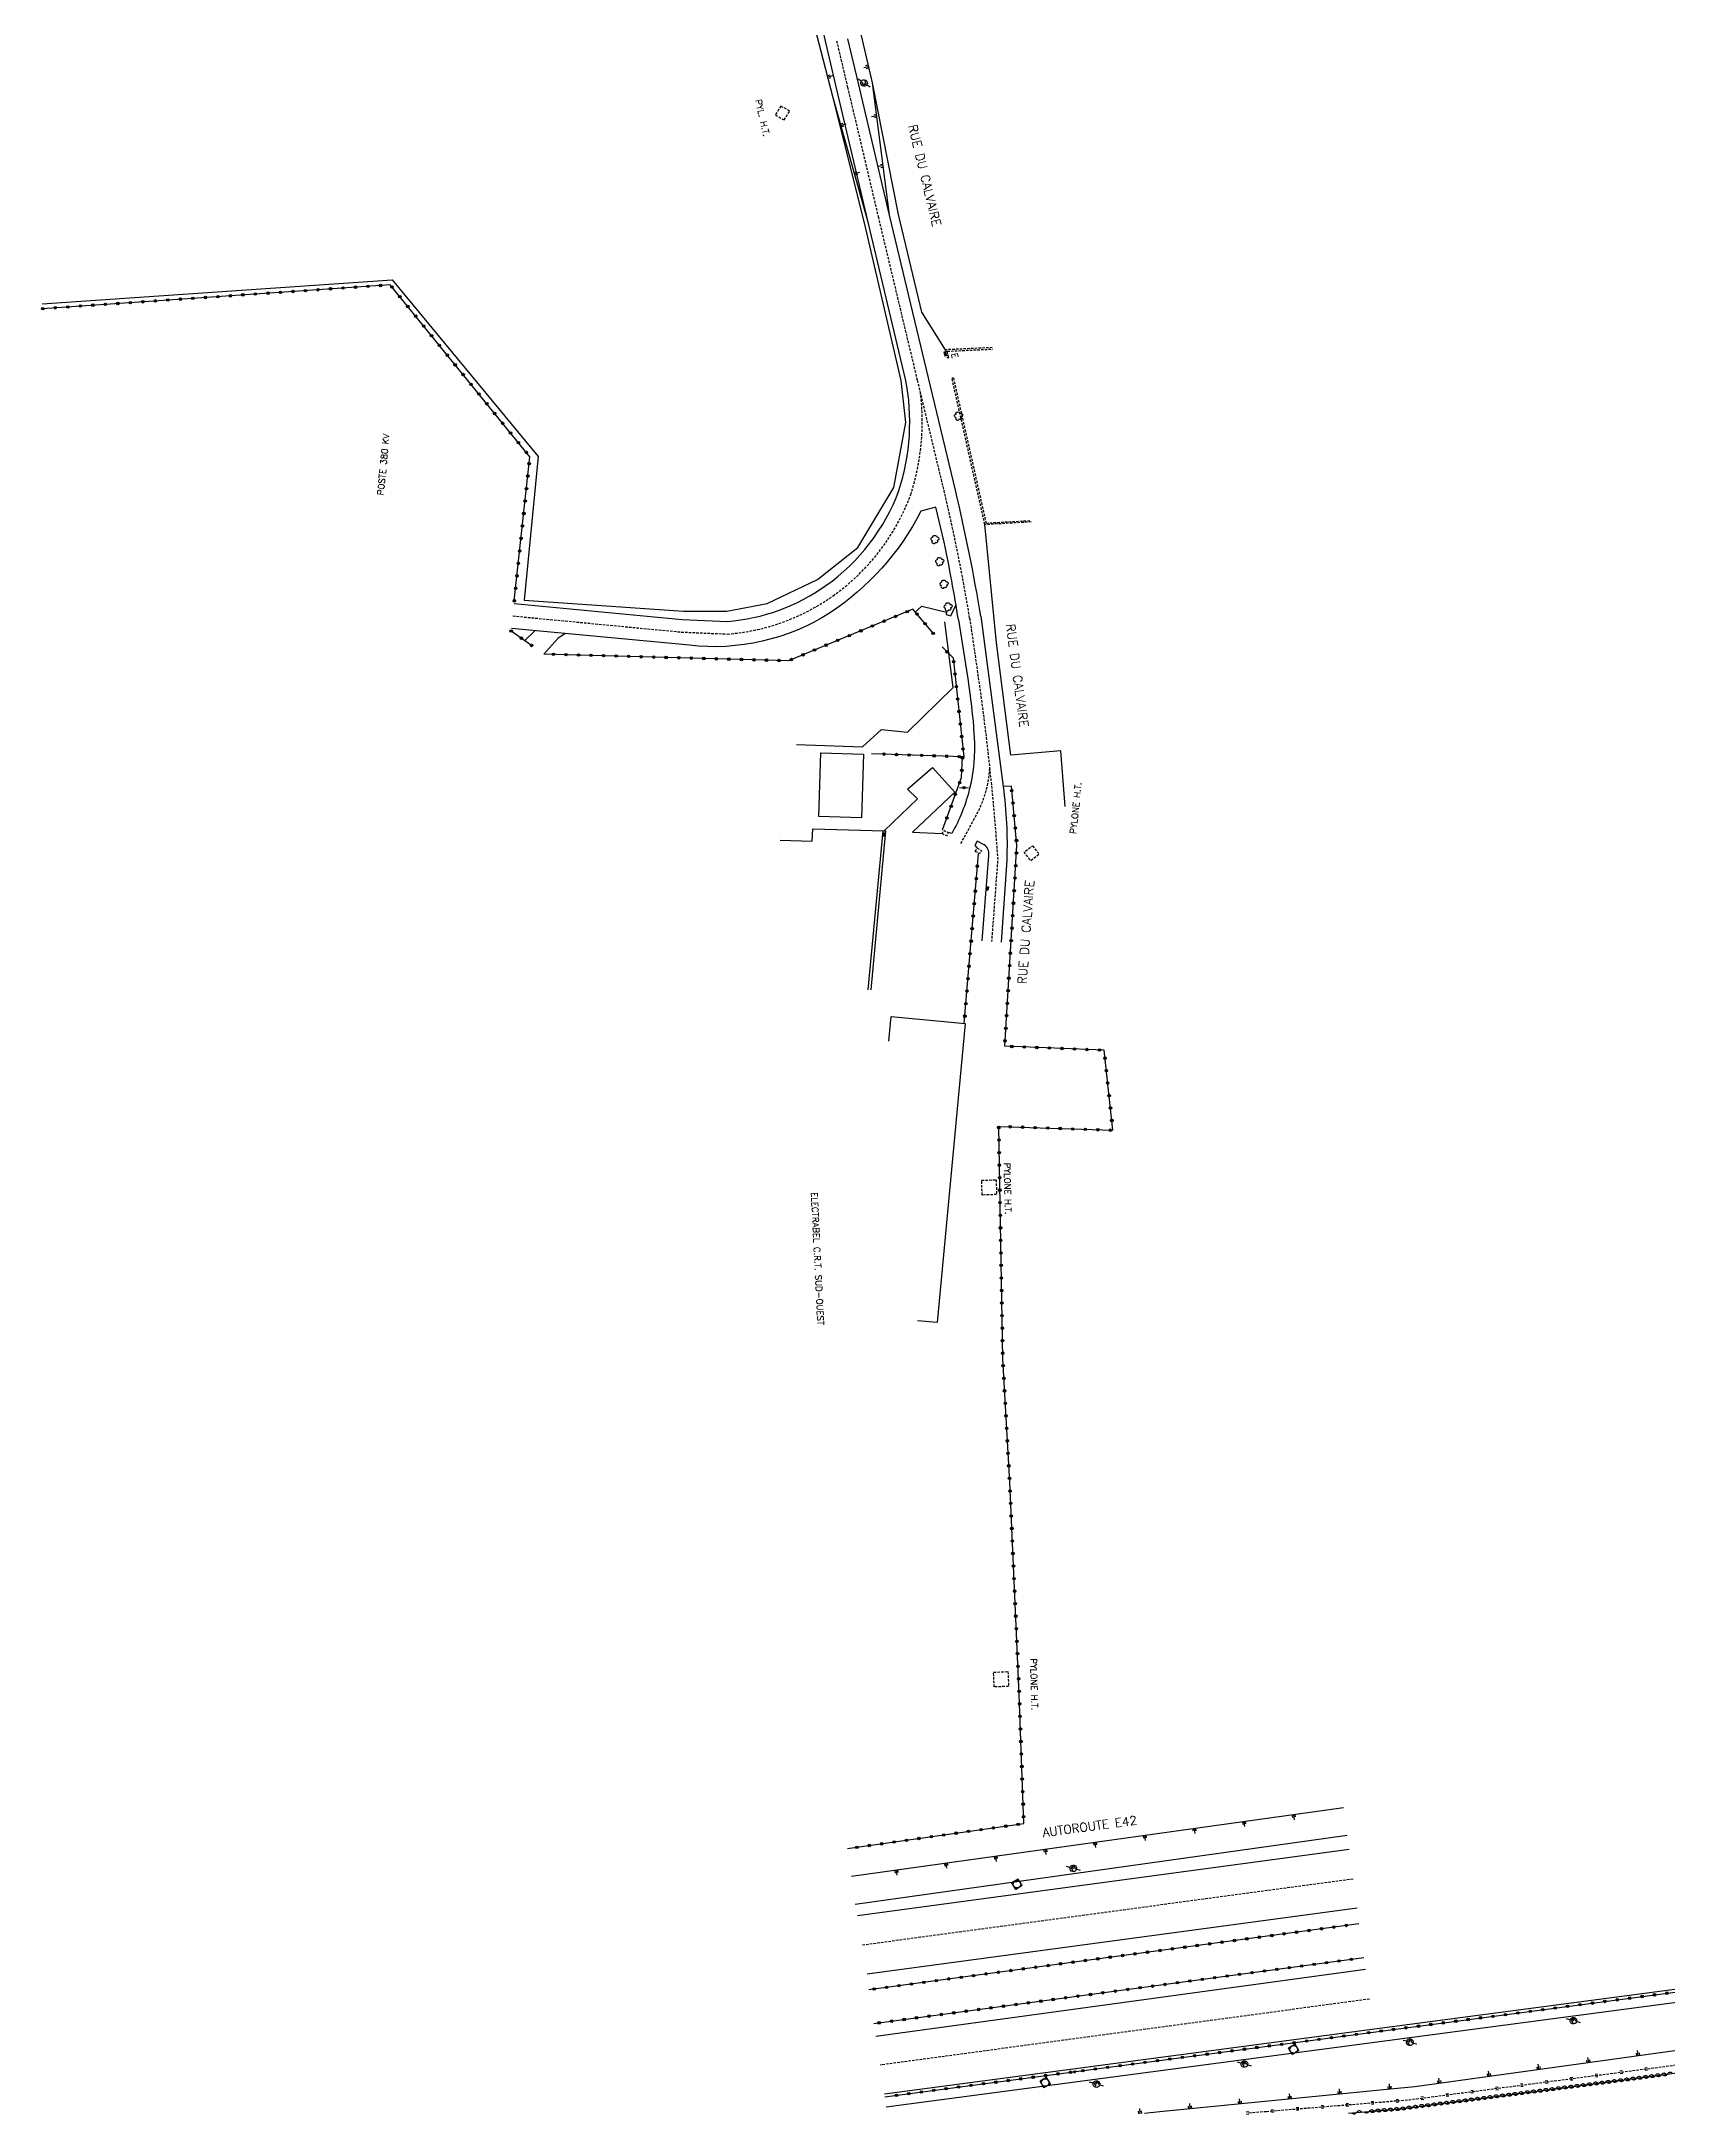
# Model space of a CAD drawing. Header units: millimetres. Extents: x 147000 to 148000, y 130000 to 131001.
# Drawn here: x 147350.4 to 147674.8, y 129999.7 to 130413 of the extents above; entities that cross this region are included whole.
import ezdxf
from ezdxf.enums import TextEntityAlignment as Align

# ---------------------------------------------------------------- set-up
doc = ezdxf.new("R2010")
doc.units = ezdxf.units.MM
doc.linetypes.add('DASHED', pattern=[0.75, 0.5, -0.25])
doc.layers.get('0').update_dxf_attribs({"linetype": 'CONTINUOUS'})
for name, color, linetype in [('W0001', 6, 'DASHED'), ('W0008', 7, 'CONTINUOUS'), ('W0100', 7, 'CONTINUOUS'), ('W0112', 1, 'DASHED'), ('W0211', 2, 'CONTINUOUS'), ('W0220', 5, 'DASHED'), ('W0300', 7, 'CONTINUOUS'), ('W0310', 3, 'CONTINUOUS'), ('W0322', 7, 'CONTINUOUS'), ('W0330', 7, 'CONTINUOUS'), ('W0334', 7, 'CONTINUOUS'), ('W0400', 7, 'CONTINUOUS'), ('W0420', 7, 'CONTINUOUS'), ('W0471', 7, 'CONTINUOUS'), ('W0851', 7, 'CONTINUOUS'), ('W0984', 7, 'CONTINUOUS'), ('W0989', 7, 'CONTINUOUS')]:
    doc.layers.add(name, color=color, linetype=linetype)
doc.styles.get("Standard").update_dxf_attribs({"font": 'romans.shx', "width": 0.85})

# ---------------------------------------------------------------- blocks, each defined once
blk = doc.blocks.new('t310o')
at = {"color": 0, "linetype": 'Continuous'}
for centre, start, end in [((-0.5, 0.38), 216.8699, 323.1304), ((0.5, -0.37), 36.8699, 143.1303)]:
    blk.add_arc(centre, 0.625, start, end, dxfattribs=at)
blk = doc.blocks.new('t220o')
at = {"color": 0, "linetype": 'Continuous'}
for p, q in [((-0.25, 0.25), (0.25, 0.25)), ((-0.25, -0.25), (0.25, -0.25))]:
    blk.add_line(p, q, dxfattribs=at)
blk = doc.blocks.new('t211o')
at = {"color": 0, "linetype": 'Continuous'}
for p, q in [((-0.29, 0.5), (-0.29, 0)), ((0, 1), (0, 0)), ((0.29, 0.5), (0.29, 0))]:
    blk.add_line(p, q, dxfattribs=at)
blk = doc.blocks.new('T420')
for p, q in [((0.75, 0.75), (-0.75, 0.75)), ((-0.75, 0.75), (-0.75, -0.75)), ((0.75, 0.75), (0.75, -0.75)), ((0.75, -0.75), (-0.75, -0.75))]:
    blk.add_line(p, q)
blk.add_ellipse((0, 0), major_axis=(-0.53, 0.53), ratio=1, start_param=3.926991, end_param=10.210176)
blk = doc.blocks.new('t322o')
at = {"color": 0, "linetype": 'Continuous'}
for radius in [0.25, 0.15]:
    blk.add_circle((0, 0), radius, dxfattribs=at)
blk = doc.blocks.new('T851')
for p, q in [((-0.25, -0.15), (0, 0.32)), ((0, 0.32), (0.25, -0.15)), ((-0.25, -0.15), (0.25, -0.15))]:
    blk.add_line(p, q)
for major_axis in [(-0.106, 0.106), (-0.0354, 0.0354), (-0.0236, 0.0236)]:
    blk.add_ellipse((0, 0), major_axis=major_axis, ratio=1, start_param=3.926991, end_param=10.210176)
blk = doc.blocks.new('T400')
for p, q in [((-0.15, 0.3), (0.15, 0.3)), ((-0.15, -0.25), (-0.15, 0.3)), ((-0.15, 0.15), (0.15, 0.15)), ((-0.15, 0), (0.15, 0)), ((0.15, 0.3), (0.15, -0.25)), ((-0.15, -0.15), (0.15, -0.15)), ((-0.15, -0.25), (-0.15, -0.3)), ((-0.15, -0.3), (0.15, -0.3)), ((0.15, -0.3), (0.15, -0.25))]:
    blk.add_line(p, q)
blk = doc.blocks.new('T471')
for p, q in [((-0.333334, 0.333334), (-0.333334, -0.333334)), ((-0.333334, 0.333334), (0.333334, 0.333334)), ((-0.333334, 0), (0, 0)), ((0.500001, 0.500001), (1.000002, 1.000002)), ((-0.500001, -0.500001), (-1.000002, -1.000002)), ((-0.333334, -0.333334), (0.333334, -0.333334))]:
    blk.add_line(p, q)
blk.add_ellipse((0, 0), major_axis=(0.471405, 0.471405), ratio=1, start_param=5.4977871438, end_param=11.780972451)
blk = doc.blocks.new('T300')
for p, q in [((-0.8, 0.51), (-0.86, 0.34)), ((-0.86, 0.34), (-0.86, 0.17)), ((-0.86, 0.17), (-0.74, 0.06)), ((-0.69, 0.63), (-0.8, 0.51)), ((-0.8, -0.06), (-0.74, 0.06)), ((-0.74, 0.06), (-0.69, 0.11)), ((-0.57, 0.69), (-0.69, 0.63)), ((-0.46, 0.69), (-0.57, 0.69)), ((-0.29, 0.63), (-0.46, 0.69)), ((-0.29, 0.63), (-0.17, 0.74)), ((-0.23, 0.57), (-0.29, 0.63)), ((-0.17, 0.74), (-0.06, 0.8)), ((-0.06, 0.8), (0.06, 0.8)), ((0.06, 0.8), (0.23, 0.74)), ((0.23, 0.74), (0.34, 0.63)), ((0.34, 0.63), (0.4, 0.51)), ((0.46, 0.46), (0.34, 0.46)), ((0.4, 0.51), (0.4, 0.46)), ((0.57, 0.4), (0.46, 0.46)), ((0.57, 0.4), (0.69, 0.29)), ((0.69, 0.29), (0.74, 0.17)), ((0.74, 0.06), (0.69, -0.17)), ((0.74, 0.17), (0.74, 0.06)), ((-0.8, -0.17), (-0.8, -0.06)), ((-0.8, -0.23), (-0.8, -0.17)), ((-0.74, -0.34), (-0.8, -0.23)), ((-0.69, -0.4), (-0.74, -0.34)), ((-0.51, -0.46), (-0.69, -0.4)), ((-0.4, -0.46), (-0.51, -0.46)), ((-0.4, -0.46), (-0.34, -0.46)), ((-0.34, -0.46), (-0.34, -0.4)), ((-0.34, -0.51), (-0.34, -0.46)), ((-0.29, -0.63), (-0.34, -0.51)), ((-0.17, -0.74), (-0.29, -0.63)), ((-0.06, -0.8), (-0.17, -0.74)), ((0.06, -0.8), (-0.06, -0.8)), ((0.17, -0.74), (0.06, -0.8)), ((0.23, -0.69), (0.17, -0.74)), ((0.29, -0.46), (0.23, -0.46)), ((0.29, -0.63), (0.23, -0.69)), ((0.46, -0.4), (0.29, -0.46)), ((0.34, -0.51), (0.29, -0.63)), ((0.34, -0.51), (0.34, -0.46)), ((0.57, -0.34), (0.46, -0.4)), ((0.63, -0.29), (0.57, -0.34)), ((0.69, -0.17), (0.63, -0.29))]:
    blk.add_line(p, q)

msp = doc.modelspace()

# ---------------------------------------------------------------- linework, layer by layer
at = {"layer": 'W0001'}
for points in [[(147535.48, 130298.07, 0.017002), (147530.48, 130323.07), (147525.08, 130345.49), (147517.35, 130377.87), (147511.2, 130403.89), (147509.01, 130413.1)], [(147444.39, 130298.5), (147477.97, 130295.29), (147487.19, 130294.89, 0.136574), (147508.27, 130302.52, 0.151095), (147523.72, 130322.67, 0.110895), (147525.66, 130343.05)]]:
    msp.add_lwpolyline(points, format="xyb", dxfattribs=at)
at = {"layer": 'W0001', "flags": 128}
for points in [[(147535.48, 130298.07), (147537.14, 130286.62, -0.018546), (147541.07, 130249.96), (147539.85, 130233.6)], [(147533.72, 130253.1), (147536.91, 130258.99, 0.11162), (147539.47, 130268.11, 1.149985)]]:
    msp.add_lwpolyline(points, format="xyb", dxfattribs=at)
for points in [[(147514.08, 130033.54), (147611.96, 130046.73)], [(147615.18, 130022.72), (147517.62, 130009.58)]]:
    msp.add_lwpolyline(points, dxfattribs=at)
at = {"layer": 'W0008'}
for points in [[(147444.62, 130300.99), (147478.14, 130297.79), (147487.15, 130297.39, 0.135638), (147506.82, 130304.56, 0.150808), (147521.36, 130323.49, 0.127704), (147522.71, 130345.68), (147515.27, 130377.04), (147508.96, 130403.46), (147506.78, 130412.8), (147504.95, 130421.14), (147498.24, 130452.54), (147491.91, 130482.47), (147487.78, 130502.21), (147481.45, 130531.82), (147476.83, 130553.49), (147472.64, 130572.17, 0.155604), (147465.1, 130586.2, 0.117541), (147455.65, 130590.32, 0.10194), (147434.96, 130588.24), (147414.59, 130581.4)], [(147537.72, 130298.42, 0.016931), (147532.64, 130323.59), (147527.24, 130346), (147519.51, 130378.38), (147513.36, 130404.4), (147511.18, 130413.59)], [(147533.24, 130297.72, 0.010273), (147530.42, 130313.21), (147528.73, 130320.17), (147525.74, 130319.36, -0.128361), (147507.56, 130299.05, -0.170566), (147479.59, 130292.64), (147444.1, 130296.01)]]:
    msp.add_lwpolyline(points, format="xyb", dxfattribs=at)
at = {"layer": 'W0008', "flags": 128}
for points in [[(147537.72, 130298.42), (147542.17, 130264.49, -0.041052), (147542.88, 130249.82), (147541.75, 130233.47)], [(147533.24, 130297.72), (147535.04, 130286.35, -0.023348), (147536.38, 130274.35, -0.0764), (147535.47, 130264.08, -0.068903), (147531.9, 130255.09), (147531.2, 130255.31)], [(147537.94, 130233.74), (147539.31, 130250.74, 0.118051), (147539.11, 130252.01, 0.168984), (147538.39, 130252.83), (147536.96, 130253.59), (147536.48, 130252.76), (147536.95, 130252.22)]]:
    msp.add_lwpolyline(points, format="xyb", dxfattribs=at)
msp.add_lwpolyline([(147518.48, 130003.85), (147616.19, 130016.77), (147885.42, 130052.37), (147940.91, 130058.39), (147998.72, 130064.51)], dxfattribs=at)
at = {"layer": 'W0008'}
for points in [[(147513.13, 130039.37), (147611.17, 130052.6)], [(147612.75, 130040.87), (147515.02, 130027.72)], [(147516.75, 130015.31), (147614.39, 130028.7)]]:
    msp.add_lwpolyline(points, dxfattribs=at)
at = {"layer": 'W0100'}
msp.add_lwpolyline([(147530.64, 130351.15), (147530.36, 130351.08), (147530.51, 130350.36), (147530.79, 130350.42)], close=True, dxfattribs=at)
for points in [[(147505.8, 130271.21), (147514.29, 130270.95), (147513.92, 130258.23), (147505.41, 130258.5), (147505.8, 130271.21)], [(147519.36, 130213.69), (147519.83, 130218.66), (147534.6, 130217.27), (147529.02, 130157.61), (147525.09, 130157.98)]]:
    msp.add_lwpolyline(points, dxfattribs=at)
at = {"layer": 'W0112'}
msp.add_lwpolyline([(147497.81, 130400.16), (147496.75, 130398.38), (147498.52, 130397.38), (147499.58, 130399.16)], close=True, dxfattribs=at)
for points in [[(147539.99, 130352), (147530.63, 130351.56), (147531, 130349.97), (147531.3, 130350.04), (147531.01, 130351.28), (147540.01, 130351.7)], [(147547.75, 130317.23), (147538.51, 130316.7), (147531.94, 130345.94), (147532.23, 130346), (147538.75, 130317.02), (147547.73, 130317.53)], [(147537.99, 130183.03), (147537.87, 130185.97), (147540.75, 130186.09), (147540.86, 130183.14), (147537.99, 130183.03)], [(147540.37, 130084.96), (147540.25, 130087.91), (147543.12, 130088.02), (147543.23, 130085.08), (147540.37, 130084.96)]]:
    msp.add_lwpolyline(points, dxfattribs=at)
at = {"layer": 'W0112', "flags": 128}
for points in [[(147529.97, 130255.1), (147530.32, 130255.78), (147531.2, 130255.31), (147530.85, 130254.64)], [(147548, 130252.67), (147549.34, 130250.98), (147547.69, 130249.69), (147546.36, 130251.39)], [(147536.59, 130251.56), (147536.95, 130252.22), (147537.83, 130251.75), (147537.47, 130251.08)]]:
    msp.add_lwpolyline(points, close=True, dxfattribs=at)
at = {"layer": 'W0211'}
for points in [[(147519.51, 130378.38), (147516.08, 130404.76), (147511.93, 130422.84), (147506.94, 130454.26), (147501.37, 130485.91), (147497.11, 130506.57), (147490.74, 130534.84), (147484.48, 130555.14), (147480.55, 130568.64), (147477.04, 130574.09)], [(147515.27, 130377.04), (147508.25, 130401.77), (147503.45, 130420.28), (147499.92, 130435.94), (147501.07, 130439.27)]]:
    msp.add_lwpolyline(points, dxfattribs=at)
at = {"layer": 'W0211', "flags": 128}
for points in [[(147610.02, 130060.87), (147511.9, 130047.15)], [(147998.73, 130061.61), (147884.78, 130049.64), (147518.85, 130001.18)], [(147512.66, 130041.68), (147610.78, 130055.41)], [(147573.43, 130000.31), (147618.01, 130004.7), (147624.24, 130005.31), (147895.35, 130042.84), (147957.13, 130049.32), (147998.78, 130052.41)], [(147570.34, 130000), (147573.43, 130000.31)]]:
    msp.add_lwpolyline(points, dxfattribs=at)
at = {"layer": 'W0220', "flags": 128}
for points in [[(147998.8, 130047.65), (147958.45, 130044.58), (147897.4, 130038.36), (147897.4, 130038.36), (147623.22, 130002.6), (147594.64, 130000.28)], [(147594.64, 130000.28), (147591.16, 130000)]]:
    msp.add_lwpolyline(points, dxfattribs=at)
at = {"layer": 'W0310', "flags": 128}
for points in [[(147614.2, 130000.26), (147621.45, 130000.86), (147668.08, 130006.9), (147694.97, 130010.49), (147730.67, 130015.15), (147761.9, 130019.23), (147799.83, 130024.18), (147833.3, 130028.54), (147871.2, 130033.47), (147904.51, 130037.67), (147937.97, 130040.99), (147982.63, 130044.86), (147998.81, 130046.06)], [(147611.03, 130000), (147614.2, 130000.26)]]:
    msp.add_lwpolyline(points, dxfattribs=at)
at = {"layer": 'W0322'}
for points in [[(147444.68, 130301.52), (147447.8, 130330.2), (147419.93, 130364.52), (147350.61, 130359.76)], [(147528.2, 130295.04), (147524.17, 130299.83), (147499.33, 130289.56), (147450.57, 130290.89)], [(147448.12, 130292.62), (147444.05, 130295.49)], [(147529.97, 130292.32), (147532.22, 130290.15), (147534.31, 130270.41), (147515.91, 130271.03)], [(147511.12, 130052.72), (147546.27, 130057.72), (147545.38, 130083.43), (147543.46, 130125.8), (147542.09, 130150.38), (147541.27, 130196.73), (147564.06, 130195.94), (147562.29, 130211.9), (147542.48, 130212.71), (147544.91, 130252.76), (147543.79, 130264.55), (147542.17, 130264.49)], [(147533.46, 130264.27), (147535.27, 130264.23)]]:
    msp.add_lwpolyline(points, dxfattribs=at)
at = {"layer": 'W0322', "flags": 128}
for points in [[(147530.09, 130255.86), (147533.85, 130266.27), (147534.06, 130270.42)], [(147534.41, 130217.28), (147537.22, 130251.1)], [(147518.57, 130003.24), (147884.51, 130051.71), (147998.72, 130063.94)], [(147613.06, 130037.75), (147515.36, 130024.6)], [(147516.37, 130017.84), (147614.08, 130030.99)]]:
    msp.add_lwpolyline(points, dxfattribs=at)
at = {"layer": 'W0330'}
for points in [[(147514.51, 130376.86), (147508.25, 130401.77)], [(147530.63, 130351.56), (147525.95, 130359.06), (147521.31, 130378.57), (147516.08, 130404.76)], [(147350.54, 130360.7), (147420.33, 130365.49), (147449.43, 130330.29), (147446.65, 130301.61), (147478.42, 130299.47), (147487.08, 130299.44), (147495.07, 130300.97), (147505.15, 130305.74), (147513.19, 130312.15), (147520.35, 130324.1), (147522.72, 130337.07), (147521.85, 130345.42), (147514.51, 130376.86)], [(147554.5, 130260.5), (147553.65, 130271.61), (147543.71, 130270.75), (147540.82, 130293.13), (147538.51, 130316.7)]]:
    msp.add_lwpolyline(points, dxfattribs=at)
at = {"layer": 'W0334'}
for points in [[(147524.64, 130299.27), (147525.91, 130300.46), (147530.88, 130299.28), (147530.77, 130298.76), (147531.75, 130298.53), (147532.75, 130300.67)], [(147446.78, 130293.57), (147448.79, 130295.56)], [(147454.79, 130294.99), (147453.34, 130294), (147450.57, 130290.89)], [(147500.96, 130272.84), (147514.1, 130272.4), (147517.9, 130275.86), (147523.06, 130275.33), (147532.21, 130284.22), (147530.54, 130297.29)], [(147497.72, 130253.79), (147504.1, 130253.59), (147504.18, 130256.08), (147518.43, 130255.64), (147525.08, 130262.01), (147523.09, 130263.93), (147528.1, 130268.3), (147532.55, 130263.38), (147524.09, 130255.42), (147529.97, 130255.1)], [(147515.25, 130223.98), (147518.21, 130255.65)], [(147518.43, 130255.64), (147518.71, 130255.62), (147515.75, 130223.93)]]:
    msp.add_lwpolyline(points, dxfattribs=at)

# ---------------------------------------------------------------- block references
at = {"layer": 'W0211'}
for p, rotation in [((147507.18, 130405.93), 284.5543591261799), ((147515.32, 130408.07), 102.925160382716), ((147516.93, 130398.21), 97.41297577604739), ((147509.81, 130396.28), 285.828985149178), ((147512.54, 130386.66), 285.828985149178), ((147518.22, 130388.29), 97.41297577604739), ((147590.21, 130058.1), 187.9638174458454), ((147600.11, 130059.49), 187.9638174458454), ((147560.5, 130053.95), 187.9638174458454), ((147570.4, 130055.33), 187.9638174458454), ((147580.3, 130056.72), 187.9638174458454), ((147530.79, 130049.79), 187.9638174458454), ((147540.69, 130051.18), 187.9638174458454), ((147550.59, 130052.56), 187.9638174458454), ((147520.88, 130048.4), 187.9638174458454), ((147648.94, 130008.73), 7.881098219276798), ((147658.85, 130010.1), 7.881098219276798), ((147668.75, 130011.47), 7.881098219276798), ((147609.25, 130003.84), 5.629253896207513), ((147619.2, 130004.82), 5.629235722564808), ((147629.13, 130005.99), 7.881098219276798), ((147639.04, 130007.36), 7.881098219276798), ((147569.44, 129999.91), 5.629253896207513), ((147579.4, 130000.89), 5.629253896207513), ((147589.35, 130001.87), 5.629253896207513), ((147599.3, 130002.85), 5.629253896207513)]:
    msp.add_blockref('t211o', p, dxfattribs=dict(at, rotation=rotation))
at = {"layer": 'W0220'}
for p, rotation in [((147670.38, 130008.75), 187.4314930189406), ((147635.68, 130004.22), 187.4314930189406), ((147640.63, 130004.87), 187.4314930189406), ((147645.59, 130005.52), 187.4314930189406), ((147650.55, 130006.17), 187.4314930189406), ((147655.51, 130006.81), 187.4314930189406), ((147660.47, 130007.46), 187.4314930189406), ((147665.42, 130008.11), 187.4314930189406), ((147590.89, 129999.98), 184.63682001967), ((147595.87, 130000.38), 184.63682001967), ((147600.86, 130000.79), 184.63682001967), ((147605.84, 130001.19), 184.63682001967), ((147610.82, 130001.59), 184.63682001967), ((147615.81, 130002), 184.63682001967), ((147620.79, 130002.4), 184.63682001967), ((147625.76, 130002.93), 187.4314930189406), ((147630.72, 130003.58), 187.4314930189406)]:
    msp.add_blockref('t220o', p, dxfattribs=dict(at, rotation=rotation))
at = {"layer": 'W0300'}
for p, rotation in [((147533.26, 130338.45), 103.562821078655), ((147528.57, 130313.84), 97.30106375181408), ((147529.53, 130309.41), 97.30106375181408), ((147530.39, 130304.92), 97.30106375181408), ((147531.2, 130300.39), 97.30106375181408)]:
    msp.add_blockref('T300', p, dxfattribs=dict(at, rotation=rotation))
at = {"layer": 'W0310'}
for p, rotation in [((147646.14, 130004.06), 7.377611575843692), ((147647.38, 130004.22), 7.377611575843692), ((147648.62, 130004.38), 7.377611575843692), ((147649.86, 130004.54), 7.377611575843692), ((147651.1, 130004.7), 7.377611575843692), ((147652.34, 130004.86), 7.377611575843692), ((147653.58, 130005.02), 7.377611575843692), ((147654.82, 130005.18), 7.377611575843692), ((147656.06, 130005.34), 7.377611575843692), ((147657.3, 130005.5), 7.377611575843692), ((147658.54, 130005.66), 7.377611575843692), ((147659.78, 130005.82), 7.377611575843692), ((147661.02, 130005.98), 7.377611575843692), ((147662.26, 130006.14), 7.377611575843692), ((147663.5, 130006.3), 7.377611575843692), ((147664.74, 130006.47), 7.377611575843692), ((147665.98, 130006.63), 7.377611575843692), ((147667.22, 130006.79), 7.377611575843692), ((147668.46, 130006.95), 7.611922956801431), ((147669.7, 130007.11), 7.611922956801431), ((147670.94, 130007.28), 7.611922956801431), ((147672.17, 130007.45), 7.611922956801431), ((147673.41, 130007.61), 7.611922956801431), ((147674.65, 130007.78), 7.611922956801431), ((147612.63, 130000.13), 4.72114296823601), ((147615.12, 130000.34), 4.721142968222023), ((147616.37, 130000.44), 4.721142968222023), ((147617.61, 130000.54), 4.721142968222023), ((147618.86, 130000.65), 4.721142968222023), ((147620.11, 130000.75), 4.721142968222023), ((147621.35, 130000.85), 4.721142968222023), ((147622.59, 130001.01), 7.377611575843692), ((147623.83, 130001.17), 7.377611575843692), ((147625.07, 130001.33), 7.377611575843692), ((147626.31, 130001.49), 7.377611575843692), ((147627.55, 130001.65), 7.377611575843692), ((147628.79, 130001.81), 7.377611575843692), ((147630.03, 130001.97), 7.377611575843692), ((147631.27, 130002.13), 7.377611575843692), ((147632.51, 130002.29), 7.377611575843692), ((147633.75, 130002.45), 7.377611575843692), ((147634.99, 130002.61), 7.377611575843692), ((147636.23, 130002.77), 7.377611575843692), ((147637.47, 130002.93), 7.377611575843692), ((147638.71, 130003.09), 7.377611575843692), ((147639.95, 130003.26), 7.377611575843692), ((147641.19, 130003.42), 7.377611575843692), ((147642.43, 130003.58), 7.377611575843692), ((147643.67, 130003.74), 7.377611575843692), ((147644.9, 130003.9), 7.377611575843692)]:
    msp.add_blockref('t310o', p, dxfattribs=dict(at, rotation=rotation))
at = {"layer": 'W0322'}
for p, rotation in [((147408.02, 130363.71), 183.92913307646), ((147410.51, 130363.88), 183.92913307646), ((147413.01, 130364.05), 183.92913307646), ((147415.5, 130364.22), 183.92913307646), ((147417.99, 130364.39), 183.92913307646), ((147420.28, 130364.09), 129.082883859873), ((147350.65, 130359.77), 183.92913307646), ((147353.15, 130359.94), 183.92913307646), ((147355.64, 130360.11), 183.92913307646), ((147358.14, 130360.28), 183.92913307646), ((147360.63, 130360.45), 183.92913307646), ((147363.12, 130360.62), 183.92913307646), ((147365.62, 130360.79), 183.92913307646), ((147368.11, 130360.96), 183.92913307646), ((147370.61, 130361.14), 183.92913307646), ((147373.1, 130361.31), 183.92913307646), ((147375.59, 130361.48), 183.92913307646), ((147378.09, 130361.65), 183.92913307646), ((147380.58, 130361.82), 183.92913307646), ((147383.08, 130361.99), 183.92913307646), ((147385.57, 130362.16), 183.92913307646), ((147388.06, 130362.33), 183.92913307646), ((147390.56, 130362.51), 183.92913307646), ((147393.05, 130362.68), 183.92913307646), ((147395.55, 130362.85), 183.92913307646), ((147398.04, 130363.02), 183.92913307646), ((147400.54, 130363.19), 183.92913307646), ((147403.03, 130363.36), 183.92913307646), ((147405.52, 130363.53), 183.92913307646), ((147421.86, 130362.15), 129.082883859873), ((147423.43, 130360.2), 129.082883859873), ((147425.01, 130358.26), 129.082883859873), ((147426.59, 130356.32), 129.082883859873), ((147428.16, 130354.38), 129.082883859873), ((147429.74, 130352.44), 129.082883859873), ((147431.31, 130350.5), 129.082883859873), ((147432.89, 130348.56), 129.082883859873), ((147434.47, 130346.62), 129.082883859873), ((147436.04, 130344.68), 129.082883859873), ((147437.62, 130342.74), 129.082883859873), ((147439.19, 130340.8), 129.082883859873), ((147440.77, 130338.86), 129.082883859873), ((147442.35, 130336.92), 129.082883859873), ((147443.92, 130334.98), 129.082883859873), ((147445.5, 130333.04), 129.082883859873), ((147447.08, 130331.1), 129.082883859873), ((147447.65, 130328.86), 83.7893626083737), ((147447.11, 130323.89), 83.7893626083737), ((147447.38, 130326.38), 83.7893626083737), ((147446.57, 130318.92), 83.7893626083737), ((147446.84, 130321.41), 83.7893626083737), ((147446.3, 130316.43), 83.7893626083737), ((147445.76, 130311.46), 83.7893626083737), ((147446.03, 130313.95), 83.7893626083737), ((147445.22, 130306.49), 83.7893626083737), ((147445.49, 130308.98), 83.7893626083737), ((147444.95, 130304.01), 83.7893626083737), ((147444.68, 130301.52), 83.7893626083737), ((147518.4, 130297.44), 202.47034621812), ((147520.71, 130298.4), 202.47034621812), ((147523.02, 130299.35), 202.47034621812), ((147524.98, 130298.87), 130.122913179601), ((147444.05, 130295.49), 144.850521690193), ((147446.08, 130294.06), 144.850521690193), ((147509.16, 130293.62), 202.47034621812), ((147511.47, 130294.58), 202.47034621812), ((147513.78, 130295.53), 202.47034621812), ((147516.09, 130296.49), 202.47034621812), ((147526.59, 130296.96), 130.122913179601), ((147528.2, 130295.04), 130.122913179601), ((147448.12, 130292.62), 144.850521690193), ((147452.48, 130290.84), 178.428431997746), ((147454.98, 130290.77), 178.428431997746), ((147457.48, 130290.7), 178.428431997746), ((147459.98, 130290.64), 178.428431997746), ((147462.48, 130290.57), 178.428431997746), ((147464.98, 130290.5), 178.428431997746), ((147467.48, 130290.43), 178.428431997746), ((147469.98, 130290.36), 178.428431997746), ((147472.47, 130290.29), 178.428431997746), ((147474.97, 130290.22), 178.428431997746), ((147477.47, 130290.16), 178.428431997746), ((147479.97, 130290.09), 178.428431997746), ((147482.47, 130290.02), 178.428431997746), ((147484.97, 130289.95), 178.428431997746), ((147487.47, 130289.88), 178.428431997746), ((147489.97, 130289.81), 178.428431997746), ((147492.47, 130289.74), 178.428431997746), ((147494.97, 130289.68), 178.428431997746), ((147497.46, 130289.61), 178.428431997746), ((147499.92, 130289.8), 202.47034621812), ((147502.23, 130290.75), 202.47034621812), ((147504.54, 130291.71), 202.47034621812), ((147506.85, 130292.67), 202.47034621812), ((147530.97, 130291.35), 316.0208730679385), ((147532.3, 130289.38), 276.0606330945756), ((147532.56, 130286.9), 276.0606330945756), ((147532.83, 130284.41), 276.0606330945756), ((147533.09, 130281.93), 276.0606330945756), ((147533.36, 130279.44), 276.0606330945756), ((147533.62, 130276.95), 276.0606330945756), ((147533.88, 130274.47), 276.0606330945756), ((147518.4, 130270.95), 178.0587260779478), ((147520.9, 130270.86), 178.0587260779478), ((147523.4, 130270.78), 178.0587260779478), ((147525.9, 130270.7), 178.0587260779478), ((147528.4, 130270.61), 178.0587260779478), ((147530.9, 130270.53), 178.0587260779478), ((147533.4, 130270.44), 178.0587260779478), ((147534.05, 130270.2), 267.0926591381202), ((147534.15, 130271.98), 276.0606330945756), ((147533.48, 130265.27), 250.1294459787725), ((147533.92, 130267.7), 267.0926591381202), ((147531.79, 130260.56), 250.1294459787725), ((147532.63, 130262.92), 250.1294459787725), ((147534.36, 130264.25), 300.5654105082646), ((147543.87, 130263.67), 95.4295183924362), ((147544.11, 130261.18), 95.4295183924362), ((147530.94, 130258.21), 250.1294459787725), ((147544.35, 130258.69), 95.4295183924362), ((147544.58, 130256.21), 95.4295183924362), ((147544.82, 130253.72), 95.4295183924362), ((147537.01, 130248.61), 265.2458869280802), ((147544.67, 130248.73), 86.52021730410954), ((147544.82, 130251.22), 86.52021730410954), ((147536.81, 130246.12), 265.2458869280802), ((147544.51, 130246.23), 86.52021730410954), ((147536.39, 130241.14), 265.2458869280802), ((147536.6, 130243.63), 265.2458869280802), ((147544.21, 130241.24), 86.52021730410954), ((147544.36, 130243.74), 86.52021730410954), ((147535.98, 130236.15), 265.2458869280802), ((147536.18, 130238.65), 265.2458869280802), ((147543.91, 130236.25), 86.52021730410954), ((147544.06, 130238.75), 86.52021730410954), ((147535.77, 130233.66), 265.2458869280802), ((147543.76, 130233.76), 86.52021730410954), ((147535.36, 130228.68), 265.2458869280802), ((147535.56, 130231.17), 265.2458869280802), ((147543.45, 130228.77), 86.52021730410954), ((147543.6, 130231.26), 86.52021730410954), ((147534.94, 130223.7), 265.2458869280802), ((147535.15, 130226.19), 265.2458869280802), ((147543.15, 130223.77), 86.52021730410954), ((147543.3, 130226.27), 86.52021730410954), ((147534.73, 130221.21), 265.2458869280802), ((147543, 130221.28), 86.52021730410954), ((147534.53, 130218.71), 265.2458869280802), ((147542.69, 130216.29), 86.52021730410954), ((147542.84, 130218.78), 86.52021730410954), ((147542.54, 130213.79), 86.52021730410954), ((147543.89, 130212.65), 177.6705209804292), ((147546.39, 130212.55), 177.6705209804292), ((147548.89, 130212.45), 177.6705209804292), ((147551.38, 130212.35), 177.6705209804292), ((147553.88, 130212.25), 177.6705209804292), ((147556.38, 130212.14), 177.6705209804292), ((147558.88, 130212.04), 177.6705209804292), ((147561.38, 130211.94), 177.6705209804292), ((147562.46, 130210.33), 96.32302191093291), ((147562.74, 130207.84), 96.32302191093291), ((147563.01, 130205.36), 96.32302191093291), ((147563.29, 130202.87), 96.32302191093291), ((147563.56, 130200.39), 96.32302191093291), ((147541.28, 130196.5), 91.00620155084236), ((147543.54, 130196.65), 358.0244049451219), ((147546.04, 130196.57), 358.0244049451219), ((147548.54, 130196.48), 358.0244049451219), ((147551.04, 130196.39), 358.0244049451219), ((147553.53, 130196.31), 358.0244049451219), ((147556.03, 130196.22), 358.0244049451219), ((147558.53, 130196.14), 358.0244049451219), ((147561.03, 130196.05), 358.0244049451219), ((147563.53, 130195.96), 358.0244049451219), ((147563.84, 130197.9), 96.32302191093291), ((147541.32, 130194), 91.00620155084236), ((147541.37, 130191.5), 91.00620155084236), ((147541.41, 130189), 91.00620155084236), ((147541.45, 130186.5), 91.00620155084236), ((147541.5, 130184), 91.00620155084236), ((147541.54, 130181.5), 91.00620155084236), ((147541.59, 130179), 91.00620155084236), ((147541.63, 130176.5), 91.00620155084236), ((147541.67, 130174), 91.00620155084236), ((147541.72, 130171.5), 91.00620155084236), ((147541.76, 130169), 91.00620155084236), ((147541.81, 130166.5), 91.00620155084236), ((147541.85, 130164), 91.00620155084236), ((147541.89, 130161.5), 91.00620155084236), ((147541.94, 130159), 91.00620155084236), ((147541.98, 130156.5), 91.00620155084236), ((147542.03, 130154), 91.00620155084236), ((147542.07, 130151.5), 91.00620155084236), ((147542.17, 130149.01), 93.18901751237313), ((147542.3, 130146.51), 93.18901751237313), ((147542.44, 130144.01), 93.18901751237313), ((147542.58, 130141.52), 93.18901751237313), ((147542.72, 130139.02), 93.18901751237313), ((147542.86, 130136.53), 93.18901751237313), ((147543, 130134.03), 93.18901751237313), ((147543.14, 130131.53), 93.18901751237313), ((147543.28, 130129.04), 93.18901751237313), ((147543.42, 130126.54), 93.18901751237313), ((147543.54, 130124.04), 92.59486805478903), ((147543.65, 130121.55), 92.59486805478903), ((147543.76, 130119.05), 92.59486805478903), ((147543.88, 130116.55), 92.59486805478903), ((147543.99, 130114.05), 92.59486805478903), ((147544.1, 130111.56), 92.59486805478903), ((147544.22, 130109.06), 92.59486805478903), ((147544.33, 130106.56), 92.59486805478903), ((147544.44, 130104.06), 92.59486805478903), ((147544.56, 130101.57), 92.59486805478903), ((147544.67, 130099.07), 92.59486805478903), ((147544.78, 130096.57), 92.59486805478903), ((147544.9, 130094.07), 92.59486805478903), ((147545.01, 130091.58), 92.59486805478903), ((147545.12, 130089.08), 92.59486805478903), ((147545.24, 130086.58), 92.59486805478903), ((147545.35, 130084.08), 92.59486805478903), ((147545.44, 130081.59), 91.99227501132535), ((147545.53, 130079.09), 91.99227501132535), ((147545.62, 130076.59), 91.99227501132535), ((147545.7, 130074.09), 91.99227501132535), ((147545.79, 130071.59), 91.99227501132535), ((147545.88, 130069.09), 91.99227501132535), ((147545.96, 130066.6), 91.99227501132535), ((147546.05, 130064.1), 91.99227501132535), ((147546.14, 130061.6), 91.99227501132535), ((147546.23, 130059.1), 91.99227501132535), ((147517.94, 130053.69), 8.105981429265498), ((147520.41, 130054.04), 8.105981429265498), ((147522.89, 130054.39), 8.105981429265498), ((147525.36, 130054.75), 8.105981429265498), ((147527.84, 130055.1), 8.105981429265498), ((147530.31, 130055.45), 8.105981429265498), ((147532.79, 130055.8), 8.105981429265498), ((147535.26, 130056.16), 8.105981429265498), ((147537.74, 130056.51), 8.105981429265498), ((147540.21, 130056.86), 8.105981429265498), ((147542.69, 130057.21), 8.105981429265498), ((147545.16, 130057.57), 8.105981429265498), ((147512.99, 130052.98), 8.105981429265498), ((147515.46, 130053.34), 8.105981429265498), ((147608.11, 130037.08), 187.6625229317264), ((147610.58, 130037.41), 187.6625229317264), ((147578.37, 130033.08), 187.6625229317264), ((147580.85, 130033.41), 187.6625229317264), ((147583.33, 130033.75), 187.6625229317264), ((147585.81, 130034.08), 187.6625229317264), ((147588.29, 130034.41), 187.6625229317264), ((147590.76, 130034.75), 187.6625229317264), ((147593.24, 130035.08), 187.6625229317264), ((147595.72, 130035.41), 187.6625229317264), ((147598.2, 130035.75), 187.6625229317264), ((147600.67, 130036.08), 187.6625229317264), ((147603.15, 130036.41), 187.6625229317264), ((147605.63, 130036.75), 187.6625229317264), ((147548.64, 130029.08), 187.6625229317264), ((147551.12, 130029.41), 187.6625229317264), ((147553.6, 130029.75), 187.6625229317264), ((147556.08, 130030.08), 187.6625229317264), ((147558.55, 130030.41), 187.6625229317264), ((147561.03, 130030.75), 187.6625229317264), ((147563.51, 130031.08), 187.6625229317264), ((147565.99, 130031.41), 187.6625229317264), ((147568.46, 130031.75), 187.6625229317264), ((147570.94, 130032.08), 187.6625229317264), ((147573.42, 130032.41), 187.6625229317264), ((147575.9, 130032.75), 187.6625229317264), ((147599.21, 130028.99), 7.662522931726258), ((147601.69, 130029.32), 7.662522931726258), ((147604.17, 130029.65), 7.662522931726258), ((147606.65, 130029.99), 7.662522931726258), ((147609.13, 130030.32), 7.662522931726258), ((147611.6, 130030.65), 7.662522931726258), ((147516.43, 130024.75), 187.6625229317264), ((147518.91, 130025.08), 187.6625229317264), ((147521.39, 130025.41), 187.6625229317264), ((147523.87, 130025.75), 187.6625229317264), ((147526.34, 130026.08), 187.6625229317264), ((147528.82, 130026.41), 187.6625229317264), ((147531.3, 130026.75), 187.6625229317264), ((147533.78, 130027.08), 187.6625229317264), ((147536.25, 130027.41), 187.6625229317264), ((147538.73, 130027.75), 187.6625229317264), ((147541.21, 130028.08), 187.6625229317264), ((147543.69, 130028.41), 187.6625229317264), ((147546.17, 130028.75), 187.6625229317264), ((147569.48, 130024.99), 7.662522931726258), ((147571.96, 130025.32), 7.662522931726258), ((147574.44, 130025.65), 7.662522931726258), ((147576.92, 130025.99), 7.662522931726258), ((147579.39, 130026.32), 7.662522931726258), ((147581.87, 130026.65), 7.662522931726258), ((147584.35, 130026.99), 7.662522931726258), ((147586.83, 130027.32), 7.662522931726258), ((147589.3, 130027.65), 7.662522931726258), ((147591.78, 130027.99), 7.662522931726258), ((147594.26, 130028.32), 7.662522931726258), ((147596.74, 130028.65), 7.662522931726258), ((147537.27, 130020.65), 7.662522931726258), ((147539.75, 130020.99), 7.662522931726258), ((147542.23, 130021.32), 7.662522931726258), ((147544.71, 130021.65), 7.662522931726258), ((147547.18, 130021.99), 7.662522931726258), ((147549.66, 130022.32), 7.662522931726258), ((147552.14, 130022.65), 7.662522931726258), ((147554.62, 130022.99), 7.662522931726258), ((147557.09, 130023.32), 7.662522931726258), ((147559.57, 130023.65), 7.662522931726258), ((147562.05, 130023.99), 7.662522931726258), ((147564.53, 130024.32), 7.662522931726258), ((147567, 130024.65), 7.662522931726258), ((147649.76, 130020.62), 7.544167411453154), ((147652.23, 130020.94), 7.544167411453154), ((147654.71, 130021.27), 7.544167411453154), ((147657.19, 130021.6), 7.544167411453154), ((147659.67, 130021.93), 7.544167411453154), ((147662.15, 130022.26), 7.544167411453154), ((147664.63, 130022.59), 7.544167411453154), ((147667.1, 130022.91), 7.544167411453154), ((147669.58, 130023.24), 7.544167411453154), ((147672.06, 130023.57), 7.544167411453154), ((147674.54, 130023.9), 7.544167411453154), ((147517.45, 130017.99), 7.662522931726258), ((147519.93, 130018.32), 7.662522931726258), ((147522.41, 130018.65), 7.662522931726258), ((147524.88, 130018.99), 7.662522931726258), ((147527.36, 130019.32), 7.662522931726258), ((147529.84, 130019.65), 7.662522931726258), ((147532.32, 130019.99), 7.662522931726258), ((147534.79, 130020.32), 7.662522931726258), ((147620.01, 130016.68), 7.544167411453154), ((147622.49, 130017.01), 7.544167411453154), ((147624.97, 130017.33), 7.544167411453154), ((147627.45, 130017.66), 7.544167411453154), ((147629.93, 130017.99), 7.544167411453154), ((147632.41, 130018.32), 7.544167411453154), ((147634.88, 130018.65), 7.544167411453154), ((147637.36, 130018.98), 7.544167411453154), ((147639.84, 130019.3), 7.544167411453154), ((147642.32, 130019.63), 7.544167411453154), ((147644.8, 130019.96), 7.544167411453154), ((147647.28, 130020.29), 7.544167411453154), ((147587.8, 130012.41), 7.544167411453154), ((147590.27, 130012.74), 7.544167411453154), ((147592.75, 130013.07), 7.544167411453154), ((147595.23, 130013.4), 7.544167411453154), ((147597.71, 130013.72), 7.544167411453154), ((147600.19, 130014.05), 7.544167411453154), ((147602.67, 130014.38), 7.544167411453154), ((147605.14, 130014.71), 7.544167411453154), ((147607.62, 130015.04), 7.544167411453154), ((147610.1, 130015.36), 7.544167411453154), ((147612.58, 130015.69), 7.544167411453154), ((147615.06, 130016.02), 7.544167411453154), ((147617.54, 130016.35), 7.544167411453154), ((147555.58, 130008.14), 7.544167411453154), ((147558.06, 130008.47), 7.544167411453154), ((147560.53, 130008.8), 7.544167411453154), ((147563.01, 130009.13), 7.544167411453154), ((147565.49, 130009.46), 7.544167411453154), ((147567.97, 130009.79), 7.544167411453154), ((147570.45, 130010.11), 7.544167411453154), ((147572.93, 130010.44), 7.544167411453154), ((147575.4, 130010.77), 7.544167411453154), ((147577.88, 130011.1), 7.544167411453154), ((147580.36, 130011.43), 7.544167411453154), ((147582.84, 130011.75), 7.544167411453154), ((147585.32, 130012.08), 7.544167411453154), ((147525.84, 130004.21), 7.544167411453154), ((147528.32, 130004.53), 7.544167411453154), ((147530.79, 130004.86), 7.544167411453154), ((147533.27, 130005.19), 7.544167411453154), ((147535.75, 130005.52), 7.544167411453154), ((147538.23, 130005.85), 7.544167411453154), ((147540.71, 130006.17), 7.544167411453154), ((147543.19, 130006.5), 7.544167411453154), ((147545.66, 130006.83), 7.544167411453154), ((147548.14, 130007.16), 7.544167411453154), ((147550.62, 130007.49), 7.544167411453154), ((147553.1, 130007.82), 7.544167411453154), ((147520.88, 130003.55), 7.544167411453154), ((147523.36, 130003.88), 7.544167411453154)]:
    msp.add_blockref('t322o', p, dxfattribs=dict(at, rotation=rotation))
at = {"layer": 'W0400'}
for p, rotation in [((147518.4, 130254.96), 354.6547021525896), ((147539.03, 130244.2), 355.2938585751759)]:
    msp.add_blockref('T400', p, dxfattribs=dict(at, rotation=rotation))
at = {"layer": 'W0420', "rotation": 300.5654105082646}
for p in [(147544.92, 130045.63), (147600.1, 130012.71), (147550.55, 130006.07)]:
    msp.add_blockref('T420', p, dxfattribs=at)
at = {"layer": 'W0471'}
for p, rotation in [((147514.42, 130404.76), 103.307851396128), ((147556.15, 130048.78), 300.5654105082646), ((147655.87, 130018.42), 300.5654105082646), ((147623.27, 130014.13), 300.5654105082646), ((147590.26, 130009.78), 300.5654105082646), ((147560.76, 130005.79), 300.5654105082646)]:
    msp.add_blockref('T471', p, dxfattribs=dict(at, rotation=rotation))
at = {"layer": 'W0851', "rotation": 300.5654105082646}
msp.add_blockref('T851', (147556.36, 130008.23), dxfattribs=at)

# ---------------------------------------------------------------- texts
at = {"layer": 'W0984'}
for s, rotation, p in [('PYL. H.T.', 282.98, (147494.15, 130397.8)), ('E', 281.6554, (147532.52, 130350.41)), ('POSTE 380 KV', 84.4523, (147418.57, 130328.69)), ('PYLONE H.T.', 84.0564, (147556.62, 130260.19)), ('PYLONE H.T.', 271.2926, (147543.06, 130184.32)), ('ELECTRABEL C.R.T. SUD-OUEST', 272.8131, (147505.14, 130170.35)), ('PYLONE H.T.', 271.2926, (147548.33, 130085.49))]:
    msp.add_text(s, height=1.25, rotation=rotation, dxfattribs=at).set_placement(p, align=Align.MIDDLE)
at = {"layer": 'W0989'}
for s, rotation, p in [('RUE DU CALVAIRE', 283.545, (147526.52, 130386.33)), ('RUE DU CALVAIRE', 277.5832, (147544.98, 130286.62)), ('RUE DU CALVAIRE', 85.72, (147546.69, 130235.45)), ('AUTOROUTE E42', 7.6741, (147559.42, 130057.16))]:
    msp.add_text(s, height=1.75, rotation=rotation, dxfattribs=at).set_placement(p, align=Align.MIDDLE)

doc.saveas('drawing.dxf')
